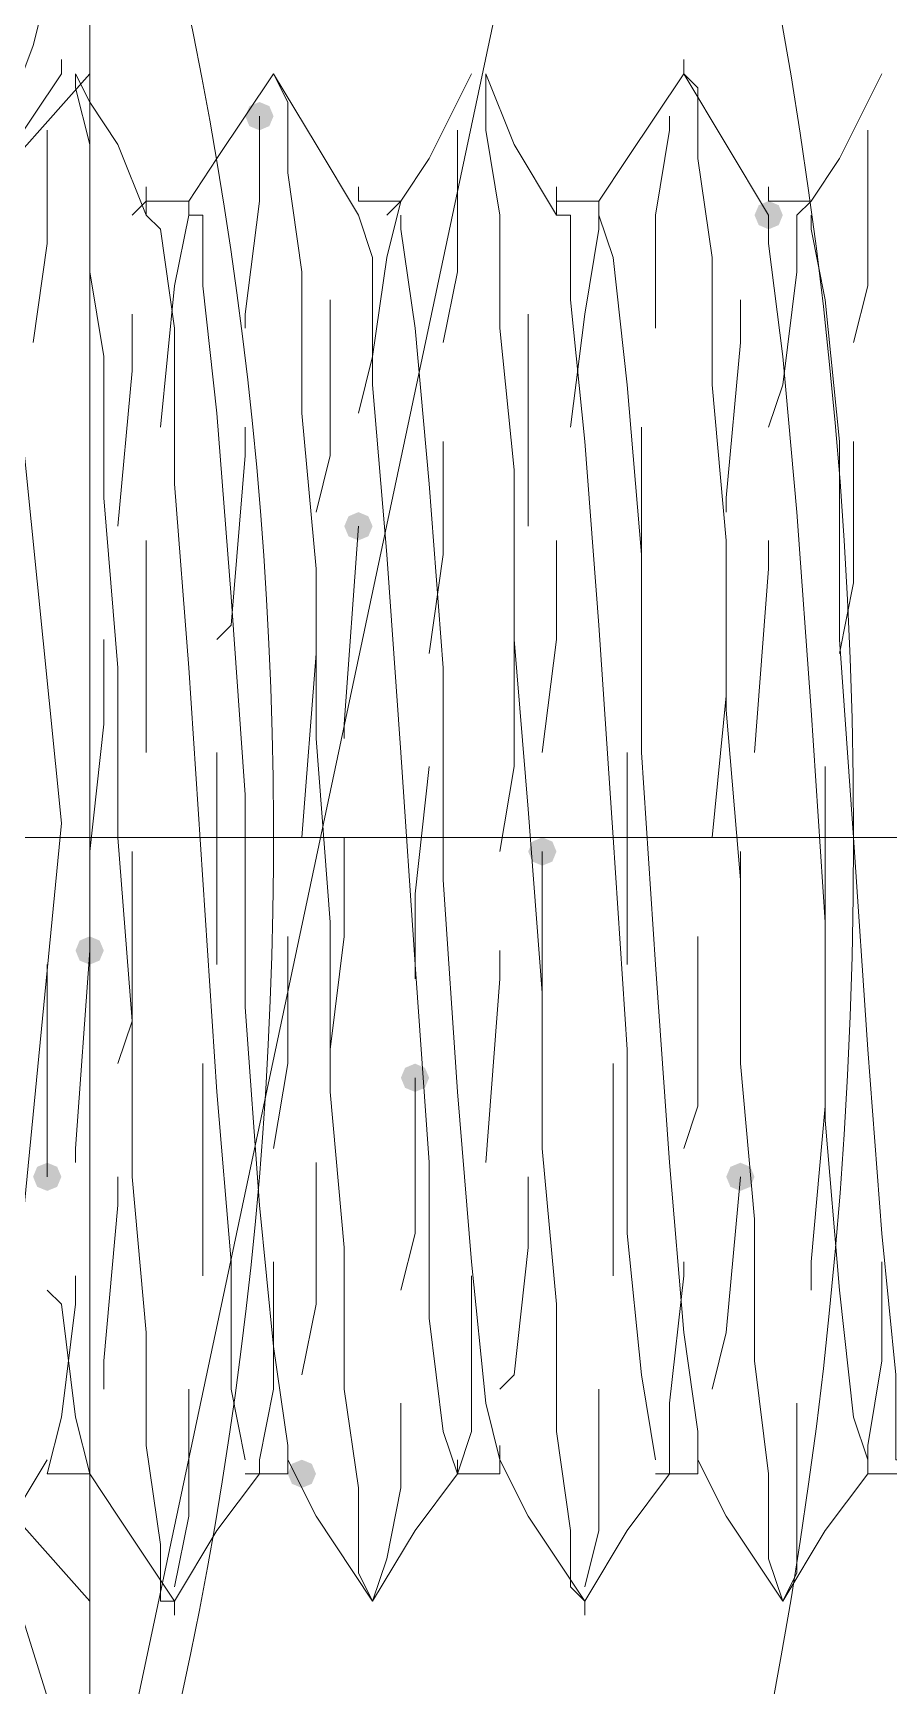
# Model space of a CAD drawing. Header units: millimetres. Extents: x 89051 to 218395, y -330386 to -125649.
# Drawn here: x 92736.48 to 92743.8, y -127028.34 to -127014.19 of the extents above; entities that cross this region are included whole.
import ezdxf

# ---------------------------------------------------------------- set-up
doc = ezdxf.new("R2010")
doc.units = ezdxf.units.MM
doc.header["$LTSCALE"] = 13
for name, pattern in [('1 实线', [0]), ('ACAD_ISO04W100', [30, 24, -3, 0, -3]), ('CENTER', [50.8, 31.75, -6.35, 6.35, -6.35])]:
    doc.linetypes.add(name, pattern=pattern)
doc.layers.get('0').update_dxf_attribs({"color": 1, "linetype": 'CENTER'})
doc.layers.add('C00-00-00', color=7, linetype='Continuous')
doc.layers.add('标注、文本', color=3, linetype='Continuous', lineweight=25)
doc.layers.add('铁心', color=3, linetype='Continuous', lineweight=0)

msp = doc.modelspace()

# ---------------------------------------------------------------- hatches: boundary and pattern name
at = {"layer": 'C00-00-00'}
h = msp.add_hatch(color=256, dxfattribs=at)
h.dxf.hatch_style = 2
h.paths.add_polyline_path([(92738.539, -127014.906), (92738.503, -127014.991), (92738.418, -127015.027), (92738.332, -127014.991), (92738.297, -127014.906), (92738.332, -127014.82), (92738.418, -127014.785), (92738.503, -127014.82)])
h = msp.add_hatch(color=256, dxfattribs=at)
h.dxf.hatch_style = 2
h.paths.add_polyline_path([(92742.895, -127015.753), (92742.86, -127015.838), (92742.774, -127015.874), (92742.689, -127015.838), (92742.653, -127015.753), (92742.689, -127015.668), (92742.774, -127015.632), (92742.86, -127015.668)])
h = msp.add_hatch(color=256, dxfattribs=at)
h.dxf.hatch_style = 2
h.paths.add_polyline_path([(92739.386, -127018.415), (92739.35, -127018.501), (92739.265, -127018.536), (92739.18, -127018.501), (92739.144, -127018.415), (92739.18, -127018.33), (92739.265, -127018.294), (92739.35, -127018.33)])
h = msp.add_hatch(color=256, dxfattribs=at)
h.dxf.hatch_style = 2
h.paths.add_polyline_path([(92740.959, -127021.198), (92740.924, -127021.284), (92740.838, -127021.319), (92740.753, -127021.284), (92740.717, -127021.198), (92740.753, -127021.113), (92740.838, -127021.077), (92740.924, -127021.113)])
h = msp.add_hatch(color=256, dxfattribs=at)
h.dxf.hatch_style = 2
h.paths.add_polyline_path([(92737.087, -127022.045), (92737.051, -127022.131), (92736.966, -127022.166), (92736.88, -127022.131), (92736.845, -127022.045), (92736.88, -127021.96), (92736.966, -127021.924), (92737.051, -127021.96)])
h = msp.add_hatch(color=256, dxfattribs=at)
h.dxf.hatch_style = 2
h.paths.add_polyline_path([(92739.87, -127023.134), (92739.834, -127023.22), (92739.749, -127023.255), (92739.664, -127023.22), (92739.628, -127023.134), (92739.664, -127023.049), (92739.749, -127023.013), (92739.834, -127023.049)])
h = msp.add_hatch(color=256, dxfattribs=at)
h.dxf.hatch_style = 2
h.paths.add_polyline_path([(92736.724, -127023.981), (92736.688, -127024.067), (92736.603, -127024.102), (92736.517, -127024.067), (92736.482, -127023.981), (92736.517, -127023.896), (92736.603, -127023.861), (92736.688, -127023.896)])
h = msp.add_hatch(color=256, dxfattribs=at)
h.dxf.hatch_style = 2
h.paths.add_polyline_path([(92742.653, -127023.981), (92742.618, -127024.067), (92742.532, -127024.102), (92742.447, -127024.067), (92742.411, -127023.981), (92742.447, -127023.896), (92742.532, -127023.861), (92742.618, -127023.896)])
h = msp.add_hatch(color=256, dxfattribs=at)
h.dxf.hatch_style = 2
h.paths.add_polyline_path([(92738.902, -127026.523), (92738.866, -127026.608), (92738.781, -127026.644), (92738.696, -127026.608), (92738.66, -127026.523), (92738.696, -127026.437), (92738.781, -127026.402), (92738.866, -127026.437)])

# ---------------------------------------------------------------- linework, layer by layer
at = {"color": 7, "linetype": '1 实线', "lineweight": 0}
for radius in [45.983, 39.569]:
    msp.add_circle((92703.931, -127021.077), radius, dxfattribs=at)
msp.add_arc((92703.931, -127021.077), 34.608, 204.1584, 156.2711, dxfattribs=at)
at = {"layer": 'C00-00-00', "lineweight": 15}
for points in [[(92736.119, -127010.429), (92736.724, -127012.365), (92736.724, -127013.333), (92736.482, -127014.301), (92736.119, -127015.269)], [(92736.966, -127029.911), (92736.966, -127029.79), (92736.966, -127029.548), (92736.966, -127029.064), (92736.966, -127028.338), (92736.966, -127027.612), (92736.966, -127026.644), (92736.966, -127025.555), (92736.966, -127024.345), (92736.966, -127023.013), (92736.966, -127021.682), (92736.966, -127020.472), (92736.966, -127019.141), (92736.966, -127017.81), (92736.966, -127016.6), (92736.966, -127015.511), (92736.966, -127014.543), (92736.966, -127013.817), (92736.966, -127013.091), (92736.966, -127012.607), (92736.966, -127012.365), (92736.966, -127012.244)], [(92736.724, -127014.543), (92736.724, -127014.422)], [(92742.048, -127014.543), (92742.048, -127014.422)], [(92736.966, -127014.543), (92735.998, -127015.632)], [(92736.724, -127014.543), (92736.24, -127015.269)], [(92736.845, -127014.543), (92736.845, -127014.664)], [(92736.966, -127014.785), (92736.845, -127014.543)], [(92738.539, -127014.543), (92738.055, -127015.269), (92737.813, -127015.632)], [(92739.265, -127015.753), (92738.902, -127015.148), (92738.539, -127014.543)], [(92738.539, -127014.543), (92738.66, -127014.785), (92738.66, -127015.39), (92738.781, -127016.237), (92738.781, -127017.447), (92738.902, -127018.778), (92738.902, -127020.23), (92739.023, -127021.803), (92739.023, -127023.255), (92739.144, -127024.587), (92739.144, -127025.797), (92739.265, -127026.644), (92739.265, -127027.37), (92739.386, -127027.612)], [(92740.233, -127014.543), (92739.87, -127015.269), (92739.628, -127015.632)], [(92740.959, -127015.753), (92740.596, -127015.148), (92740.354, -127014.543)], [(92740.354, -127014.543), (92740.354, -127015.027), (92740.475, -127015.753), (92740.475, -127016.721), (92740.596, -127017.931), (92740.596, -127019.383), (92740.717, -127020.835), (92740.838, -127022.408), (92740.838, -127023.739), (92740.959, -127025.071), (92740.959, -127026.16), (92741.08, -127027.007), (92741.08, -127027.491), (92741.201, -127027.612)], [(92742.048, -127014.543), (92741.564, -127015.269), (92741.322, -127015.632)], [(92742.774, -127015.753), (92742.411, -127015.148), (92742.048, -127014.543)], [(92742.048, -127014.543), (92742.169, -127014.664), (92742.169, -127015.269), (92742.29, -127016.116), (92742.29, -127017.205), (92742.411, -127018.536), (92742.411, -127019.988), (92742.532, -127021.44), (92742.532, -127023.013), (92742.653, -127024.345), (92742.653, -127025.555), (92742.774, -127026.523), (92742.774, -127027.249), (92742.895, -127027.612)], [(92743.742, -127014.543), (92743.379, -127015.269), (92743.137, -127015.632)], [(92736.845, -127014.664), (92736.966, -127015.148)], [(92737.45, -127015.753), (92737.208, -127015.148), (92736.966, -127014.785)], [(92736.603, -127015.148), (92736.603, -127015.027)], [(92738.418, -127015.632), (92738.418, -127014.906)], [(92740.112, -127015.269), (92740.112, -127015.027)], [(92741.806, -127015.753), (92741.927, -127015.027)], [(92741.927, -127015.027), (92741.927, -127014.906)], [(92743.621, -127015.511), (92743.621, -127015.027)], [(92736.603, -127015.995), (92736.603, -127015.148)], [(92736.966, -127015.148), (92736.966, -127015.874)], [(92740.112, -127016.237), (92740.112, -127015.269)], [(92737.45, -127015.632), (92737.45, -127015.511)], [(92739.265, -127015.632), (92739.265, -127015.511)], [(92740.959, -127015.632), (92740.959, -127015.511)], [(92742.774, -127015.632), (92742.774, -127015.511)], [(92743.621, -127016.358), (92743.621, -127015.511)], [(92737.329, -127015.753), (92737.45, -127015.632)], [(92737.45, -127015.753), (92737.45, -127015.632)], [(92737.813, -127015.632), (92737.45, -127015.632)], [(92737.813, -127015.632), (92737.813, -127015.753)], [(92738.297, -127016.6), (92738.418, -127015.632)], [(92739.628, -127015.632), (92739.265, -127015.632)], [(92739.628, -127015.632), (92739.507, -127016.116)], [(92739.628, -127015.632), (92739.507, -127015.753)], [(92740.959, -127015.753), (92740.959, -127015.632)], [(92741.322, -127015.632), (92740.959, -127015.632)], [(92741.322, -127015.632), (92741.322, -127015.753)], [(92743.137, -127015.632), (92742.774, -127015.632)], [(92743.137, -127015.632), (92743.016, -127015.753)], [(92736.966, -127015.874), (92736.966, -127016.237)], [(92737.45, -127015.753), (92737.571, -127015.874), (92737.692, -127016.721), (92737.692, -127018.052), (92737.813, -127019.625), (92737.934, -127021.44), (92738.055, -127023.255), (92738.176, -127024.708), (92738.176, -127025.797), (92738.297, -127026.402)], [(92737.813, -127015.753), (92737.692, -127016.358)], [(92738.66, -127026.402), (92738.66, -127026.281), (92738.539, -127025.434), (92738.418, -127024.224), (92738.297, -127022.529), (92738.297, -127020.714), (92738.176, -127019.02), (92738.055, -127017.447), (92737.934, -127016.358), (92737.934, -127015.753), (92737.813, -127015.753)], [(92739.265, -127015.753), (92739.386, -127016.116), (92739.386, -127017.205), (92739.507, -127018.657), (92739.628, -127020.351), (92739.749, -127022.166), (92739.87, -127023.86), (92739.87, -127025.192), (92739.991, -127026.16), (92740.112, -127026.523)], [(92740.475, -127026.402), (92740.354, -127025.918), (92740.233, -127024.708), (92740.112, -127023.255), (92739.991, -127021.44), (92739.991, -127019.625), (92739.87, -127018.052), (92739.749, -127016.721), (92739.628, -127015.874), (92739.628, -127015.753)], [(92740.959, -127015.753), (92741.08, -127015.753), (92741.08, -127016.479), (92741.201, -127017.689), (92741.322, -127019.262), (92741.443, -127021.077), (92741.564, -127022.892), (92741.564, -127024.466), (92741.685, -127025.676), (92741.806, -127026.402)], [(92741.322, -127015.874), (92741.201, -127016.6)], [(92741.322, -127015.753), (92741.322, -127015.874)], [(92742.169, -127026.402), (92742.169, -127026.16), (92742.048, -127025.313), (92741.927, -127023.86), (92741.806, -127022.166), (92741.685, -127020.351), (92741.685, -127018.657), (92741.564, -127017.205), (92741.443, -127016.116), (92741.322, -127015.753)], [(92741.806, -127016.721), (92741.806, -127015.753)], [(92742.774, -127015.753), (92742.774, -127015.995), (92742.895, -127016.963), (92743.016, -127018.294), (92743.137, -127019.988), (92743.258, -127021.803), (92743.258, -127023.497), (92743.379, -127024.95), (92743.5, -127026.039), (92743.621, -127026.402)], [(92743.016, -127015.753), (92743.016, -127016.237)], [(92743.984, -127026.402), (92743.863, -127026.402), (92743.863, -127025.676), (92743.742, -127024.466), (92743.621, -127022.892), (92743.5, -127021.077), (92743.379, -127019.383), (92743.379, -127017.689), (92743.258, -127016.479), (92743.137, -127015.874), (92743.137, -127015.753)], [(92736.482, -127016.842), (92736.603, -127015.995)], [(92739.507, -127016.116), (92739.386, -127016.963)], [(92736.119, -127016.237), (92736.361, -127017.326), (92736.724, -127020.956), (92736.361, -127024.708), (92736.119, -127025.918)], [(92736.966, -127016.237), (92737.087, -127016.963), (92737.087, -127018.173), (92737.208, -127019.625), (92737.208, -127021.077), (92737.329, -127022.65), (92737.329, -127023.981), (92737.45, -127025.313), (92737.45, -127026.281), (92737.571, -127027.128), (92737.571, -127027.612), (92737.692, -127027.612)], [(92739.991, -127016.842), (92740.112, -127016.237)], [(92743.016, -127016.237), (92742.895, -127017.205)], [(92737.692, -127016.358), (92737.571, -127017.568)], [(92743.5, -127016.842), (92743.621, -127016.358)], [(92739.023, -127016.6), (92739.023, -127016.479)], [(92742.532, -127016.842), (92742.532, -127016.479)], [(92737.329, -127017.084), (92737.329, -127016.6)], [(92738.297, -127016.721), (92738.297, -127016.6)], [(92739.023, -127017.81), (92739.023, -127016.6)], [(92740.717, -127017.326), (92740.717, -127016.6)], [(92741.201, -127016.6), (92741.08, -127017.568)], [(92742.411, -127018.173), (92742.532, -127016.842)], [(92739.386, -127016.963), (92739.265, -127017.447)], [(92737.208, -127018.415), (92737.329, -127017.084)], [(92742.895, -127017.205), (92742.774, -127017.568)], [(92740.717, -127018.415), (92740.717, -127017.326)], [(92738.297, -127017.81), (92738.297, -127017.568)], [(92741.685, -127018.052), (92741.685, -127017.568)], [(92739.991, -127018.657), (92739.991, -127017.689)], [(92743.5, -127018.899), (92743.5, -127017.689)], [(92738.176, -127019.262), (92738.297, -127017.81)], [(92738.902, -127018.294), (92739.023, -127017.81)], [(92741.685, -127019.383), (92741.685, -127018.052)], [(92742.411, -127018.294), (92742.411, -127018.173)], [(92739.265, -127018.415), (92739.144, -127020.109)], [(92737.45, -127018.536), (92737.45, -127019.02)], [(92740.959, -127018.536), (92740.959, -127019.383)], [(92742.774, -127018.536), (92742.774, -127018.778)], [(92739.87, -127019.504), (92739.991, -127018.657)], [(92742.774, -127018.778), (92742.653, -127020.351)], [(92743.379, -127019.504), (92743.5, -127018.899)], [(92737.45, -127019.02), (92737.45, -127020.351)], [(92738.055, -127019.383), (92738.176, -127019.262)], [(92738.902, -127019.504), (92738.902, -127019.262)], [(92742.411, -127019.867), (92742.411, -127019.262)], [(92737.087, -127020.109), (92737.087, -127019.383)], [(92740.596, -127020.472), (92740.596, -127019.383)], [(92740.959, -127019.383), (92740.838, -127020.351)], [(92738.781, -127021.077), (92738.902, -127019.504)], [(92742.29, -127021.077), (92742.411, -127019.867)], [(92736.966, -127021.198), (92737.087, -127020.109)], [(92739.144, -127020.109), (92739.144, -127020.23)], [(92738.055, -127020.714), (92738.055, -127020.351)], [(92741.564, -127020.956), (92741.564, -127020.351)], [(92739.749, -127021.561), (92739.87, -127020.472)], [(92740.475, -127021.198), (92740.596, -127020.472)], [(92743.258, -127021.924), (92743.258, -127020.472)], [(92738.055, -127022.166), (92738.055, -127020.714)], [(92741.564, -127022.166), (92741.564, -127020.956)], [(92739.144, -127021.077), (92739.144, -127021.924)], [(92737.329, -127021.198), (92737.329, -127022.65)], [(92740.838, -127021.198), (92740.838, -127023.013)], [(92742.532, -127021.198), (92742.532, -127022.287)], [(92739.749, -127022.287), (92739.749, -127021.561)], [(92738.66, -127023.013), (92738.66, -127021.924)], [(92739.144, -127021.924), (92739.023, -127022.892)], [(92742.169, -127023.376), (92742.169, -127021.924)], [(92743.258, -127022.287), (92743.258, -127021.924)], [(92736.845, -127023.739), (92736.966, -127022.045)], [(92740.475, -127022.287), (92740.475, -127022.045)], [(92736.603, -127023.618), (92736.603, -127022.166)], [(92740.354, -127023.86), (92740.475, -127022.287)], [(92742.532, -127022.287), (92742.532, -127023.013)], [(92737.329, -127022.65), (92737.208, -127023.013)], [(92737.934, -127023.618), (92737.934, -127023.013)], [(92738.539, -127023.739), (92738.66, -127023.013)], [(92741.443, -127023.86), (92741.443, -127023.013)], [(92739.749, -127024.466), (92739.749, -127023.134)], [(92743.258, -127023.376), (92743.258, -127023.134)], [(92742.048, -127023.739), (92742.169, -127023.376)], [(92743.137, -127024.708), (92743.258, -127023.376)], [(92736.603, -127023.981), (92736.603, -127023.618)], [(92737.934, -127024.829), (92737.934, -127023.618)], [(92736.845, -127023.86), (92736.845, -127023.739)], [(92738.902, -127023.86), (92738.902, -127025.071)], [(92741.443, -127024.829), (92741.443, -127023.86)], [(92737.208, -127023.981), (92737.208, -127024.224)], [(92740.717, -127023.981), (92740.717, -127024.587)], [(92742.532, -127023.981), (92742.411, -127025.313)], [(92737.208, -127024.224), (92737.087, -127025.555)], [(92739.628, -127024.95), (92739.749, -127024.466)], [(92740.717, -127024.587), (92740.596, -127025.676)], [(92738.539, -127025.797), (92738.539, -127024.708)], [(92742.048, -127024.829), (92742.048, -127024.708)], [(92743.137, -127024.95), (92743.137, -127024.708)], [(92743.742, -127025.555), (92743.742, -127024.708)], [(92736.845, -127025.071), (92736.845, -127024.829)], [(92740.233, -127025.313), (92740.233, -127024.829)], [(92741.927, -127025.918), (92742.048, -127024.829)], [(92736.724, -127025.071), (92736.603, -127024.95)], [(92736.845, -127026.039), (92736.724, -127025.071)], [(92736.724, -127026.039), (92736.845, -127025.071)], [(92738.902, -127025.071), (92738.781, -127025.676)], [(92740.233, -127026.16), (92740.233, -127025.313)], [(92742.411, -127025.313), (92742.29, -127025.797)], [(92737.087, -127025.555), (92737.087, -127025.797)], [(92743.621, -127026.281), (92743.742, -127025.555)], [(92740.596, -127025.676), (92740.475, -127025.797)], [(92737.813, -127026.039), (92737.813, -127025.797)], [(92738.418, -127026.402), (92738.539, -127025.797)], [(92739.628, -127026.644), (92739.628, -127025.918)], [(92741.322, -127026.281), (92741.322, -127025.797)], [(92741.927, -127026.402), (92741.927, -127025.918)], [(92743.016, -127026.765), (92743.016, -127025.918)], [(92736.603, -127026.523), (92736.724, -127026.039)], [(92736.966, -127026.523), (92736.845, -127026.039)], [(92737.813, -127026.886), (92737.813, -127026.039)], [(92740.112, -127026.523), (92740.233, -127026.16)], [(92738.66, -127026.402), (92738.66, -127026.281)], [(92740.475, -127026.402), (92740.475, -127026.281)], [(92741.322, -127027.007), (92741.322, -127026.281)], [(92743.621, -127026.402), (92743.621, -127026.281)], [(92736.24, -127027.007), (92736.603, -127026.402)], [(92736.966, -127026.402), (92736.966, -127026.523)], [(92736.966, -127026.402), (92736.966, -127026.523)], [(92738.418, -127026.523), (92738.418, -127026.402)], [(92738.66, -127026.523), (92738.66, -127026.402)], [(92738.66, -127026.402), (92738.902, -127026.886), (92739.386, -127027.612)], [(92740.112, -127026.523), (92740.112, -127026.402)], [(92740.475, -127026.523), (92740.475, -127026.402)], [(92740.475, -127026.402), (92740.717, -127026.886), (92741.201, -127027.612)], [(92741.927, -127026.523), (92741.927, -127026.402)], [(92742.169, -127026.523), (92742.169, -127026.402)], [(92742.169, -127026.523), (92742.169, -127026.402)], [(92742.169, -127026.402), (92742.411, -127026.886), (92742.895, -127027.612)], [(92743.621, -127026.523), (92743.621, -127026.402)], [(92735.998, -127026.523), (92736.966, -127027.612)], [(92736.603, -127026.523), (92736.966, -127026.523)], [(92736.966, -127026.523), (92737.208, -127026.886), (92737.692, -127027.612)], [(92737.692, -127027.612), (92738.055, -127027.007), (92738.418, -127026.523)], [(92738.297, -127026.523), (92738.66, -127026.523)], [(92739.386, -127027.612), (92739.749, -127027.007), (92740.112, -127026.523)], [(92740.112, -127026.523), (92740.475, -127026.523)], [(92741.201, -127027.612), (92741.564, -127027.007), (92741.927, -127026.523)], [(92741.806, -127026.523), (92742.169, -127026.523)], [(92742.895, -127027.612), (92743.258, -127027.007), (92743.621, -127026.523)], [(92743.621, -127026.523), (92743.984, -127026.523)], [(92739.507, -127027.249), (92739.628, -127026.644)], [(92743.016, -127027.37), (92743.016, -127026.765)], [(92736.119, -127026.886), (92736.724, -127028.822), (92736.724, -127029.79), (92736.482, -127030.758), (92736.119, -127031.726)], [(92737.692, -127027.491), (92737.813, -127026.886)], [(92741.201, -127027.491), (92741.322, -127027.007)], [(92739.386, -127027.612), (92739.507, -127027.249)], [(92742.895, -127027.612), (92743.016, -127027.37)], [(92737.692, -127027.733), (92737.692, -127027.612)], [(92741.201, -127027.733), (92741.201, -127027.612)]]:
    msp.add_lwpolyline(points, dxfattribs=at)
at = {"layer": '标注、文本', "color": 1, "linetype": 'ACAD_ISO04W100', "lineweight": 15}
for p, q in [((92968.431, -127021.077), (92439.431, -127021.077)), ((92794.869, -127021.077), (92612.992, -127021.077))]:
    msp.add_line(p, q, dxfattribs=at)
at = {"layer": '铁心'}
msp.add_lwpolyline([(92718.487, -127117.603), (92899.097, -126265.3), (92899.097, -126265.3)], dxfattribs=at)

doc.saveas('drawing.dxf')
